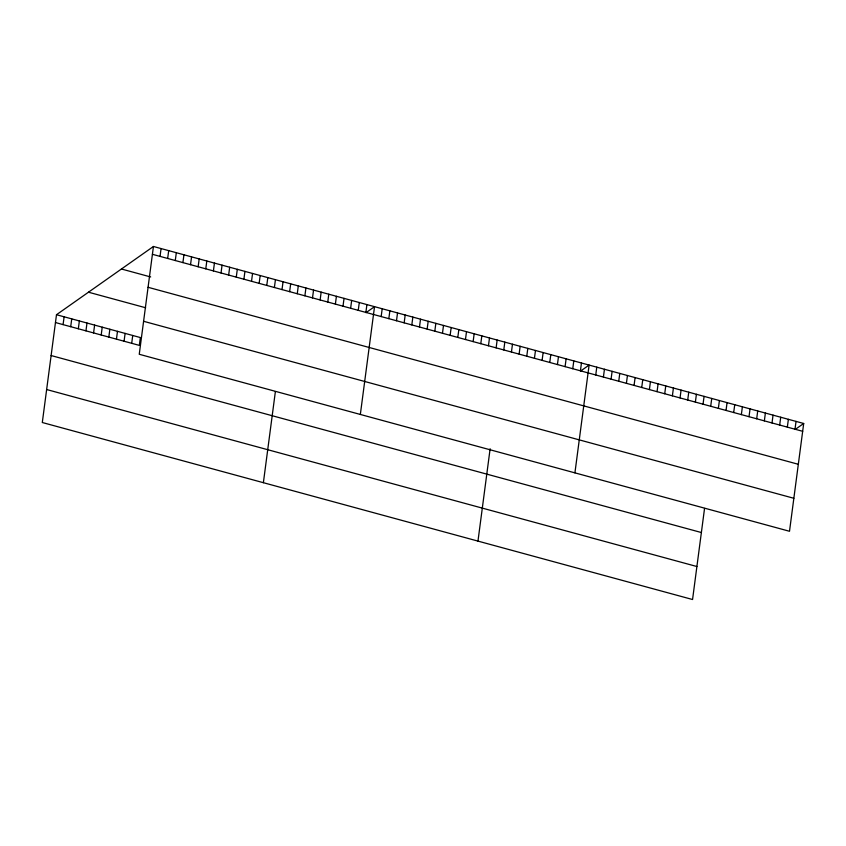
<?xml version="1.0" encoding="UTF-8"?>
<svg xmlns="http://www.w3.org/2000/svg" width="846" height="846" viewBox="0 0 846 846"><rect width="100%" height="100%" fill="white"/><g stroke="black" fill="none" stroke-linecap="round" stroke-linejoin="round"><path stroke-width="1.27" d="M153.443 246.482L139.252 354.273L789.508 531.277L803.7 423.486L153.443 246.482L56.492 314.723L42.3 422.514L692.557 599.518L704.549 508.425M63.08 324.621L64.116 316.795M70.704 326.693L71.741 318.879M78.329 328.777L79.365 320.951M85.954 330.849L86.99 323.024M93.578 332.922L94.615 325.097M101.203 334.995L102.229 327.18M108.827 337.078L109.853 329.253M116.452 339.151L117.478 331.325M124.076 341.224L125.102 333.398M131.701 343.296L132.727 335.471M160.042 256.38L161.068 248.555M167.667 258.453L168.692 250.628M175.291 260.526L176.317 252.711M182.916 262.609L183.942 254.783M190.54 264.682L191.566 256.856M198.154 266.754L199.191 258.929M205.779 268.827L206.815 261.012M213.404 270.91L214.44 263.085M221.028 272.983L222.064 265.158M228.653 275.056L229.678 267.23M236.277 277.128L237.303 269.314M243.902 279.212L244.928 271.386M251.526 281.284L252.552 273.459M259.151 283.357L260.177 275.532M266.776 285.43L267.801 277.604M274.4 287.503L275.426 279.688M282.014 289.586L283.05 281.76M263.381 482.696L275.373 391.613M289.639 291.659L290.675 283.833M297.263 293.731L298.3 285.906M304.888 295.804L305.924 287.989M312.512 297.887L313.549 290.062M320.137 299.96L321.163 292.134M327.762 302.033L328.787 294.207M335.386 304.105L336.412 296.29M343.011 306.189L344.036 298.363M350.635 308.261L351.661 300.436M358.26 310.334L359.286 302.508M365.884 312.407L366.91 304.592M360.343 414.455L374.535 306.664L366.001 312.671M381.165 316.573L382.202 308.748M388.832 318.656L389.858 310.831M396.499 320.74L397.525 312.925M404.155 322.834L405.192 315.008M411.822 324.917L412.848 317.091M419.489 327L420.515 319.175M427.145 329.083L428.182 321.269M434.812 331.177L435.838 323.352M442.479 333.261L443.505 325.435M450.135 335.344L451.172 327.518M457.802 337.427L458.839 329.612M465.469 339.521L466.495 331.695M473.136 341.604L474.162 333.779M480.792 343.688L481.829 335.862M488.459 345.771L489.485 337.956M496.126 347.865L497.152 340.039M477.969 541.112L490.13 448.75M503.782 349.948L504.819 342.122M511.449 352.031L512.475 344.206M519.116 354.125L520.142 346.3M526.772 356.208L527.809 348.383M534.439 358.292L535.476 350.466M542.106 360.375L543.132 352.56M549.773 362.469L550.799 354.643M557.429 364.552L558.466 356.726M565.096 366.635L566.122 358.81M572.763 368.719L573.789 360.904M580.419 370.812L581.456 362.987M574.92 472.861L589.112 365.07L580.589 371.077M595.753 374.979L596.779 367.153M603.41 377.062L604.446 369.247M611.076 379.156L612.113 371.331M618.743 381.239L619.769 373.414M626.41 383.323L627.436 375.497M634.066 385.416L635.103 377.591M641.733 387.5L642.759 379.674M649.4 389.583L650.426 381.758M657.056 391.666L658.093 383.851M664.723 393.76L665.749 385.935M672.39 395.843L673.416 388.018M680.047 397.927L681.083 390.101M687.713 400.01L688.75 392.195M695.38 402.104L696.406 394.278M703.047 404.187L704.073 396.362M710.703 406.27L711.74 398.445M718.37 408.354L719.396 400.539M726.037 410.447L727.063 402.622M733.693 412.531L734.73 404.705M741.36 414.614L742.386 406.789M749.027 416.697L750.053 408.882M756.684 418.791L757.72 410.966M764.35 420.874L765.387 413.049M772.017 422.958L773.043 415.132M779.684 425.052L780.71 417.226M787.34 427.135L788.377 419.309M795.007 429.218L796.033 421.393M795.166 429.482L803.7 423.486M152.417 254.308L802.674 431.301M121.454 269.007L150.673 276.959M148.071 287.291L798.328 464.295M88.492 292.208L145.66 307.764M143.598 321.29L793.855 498.283M56.492 314.723L140.351 337.554L139.326 345.38L55.466 322.548M51.12 355.542L701.376 532.536M46.646 389.53L696.893 566.524"/></g></svg>
